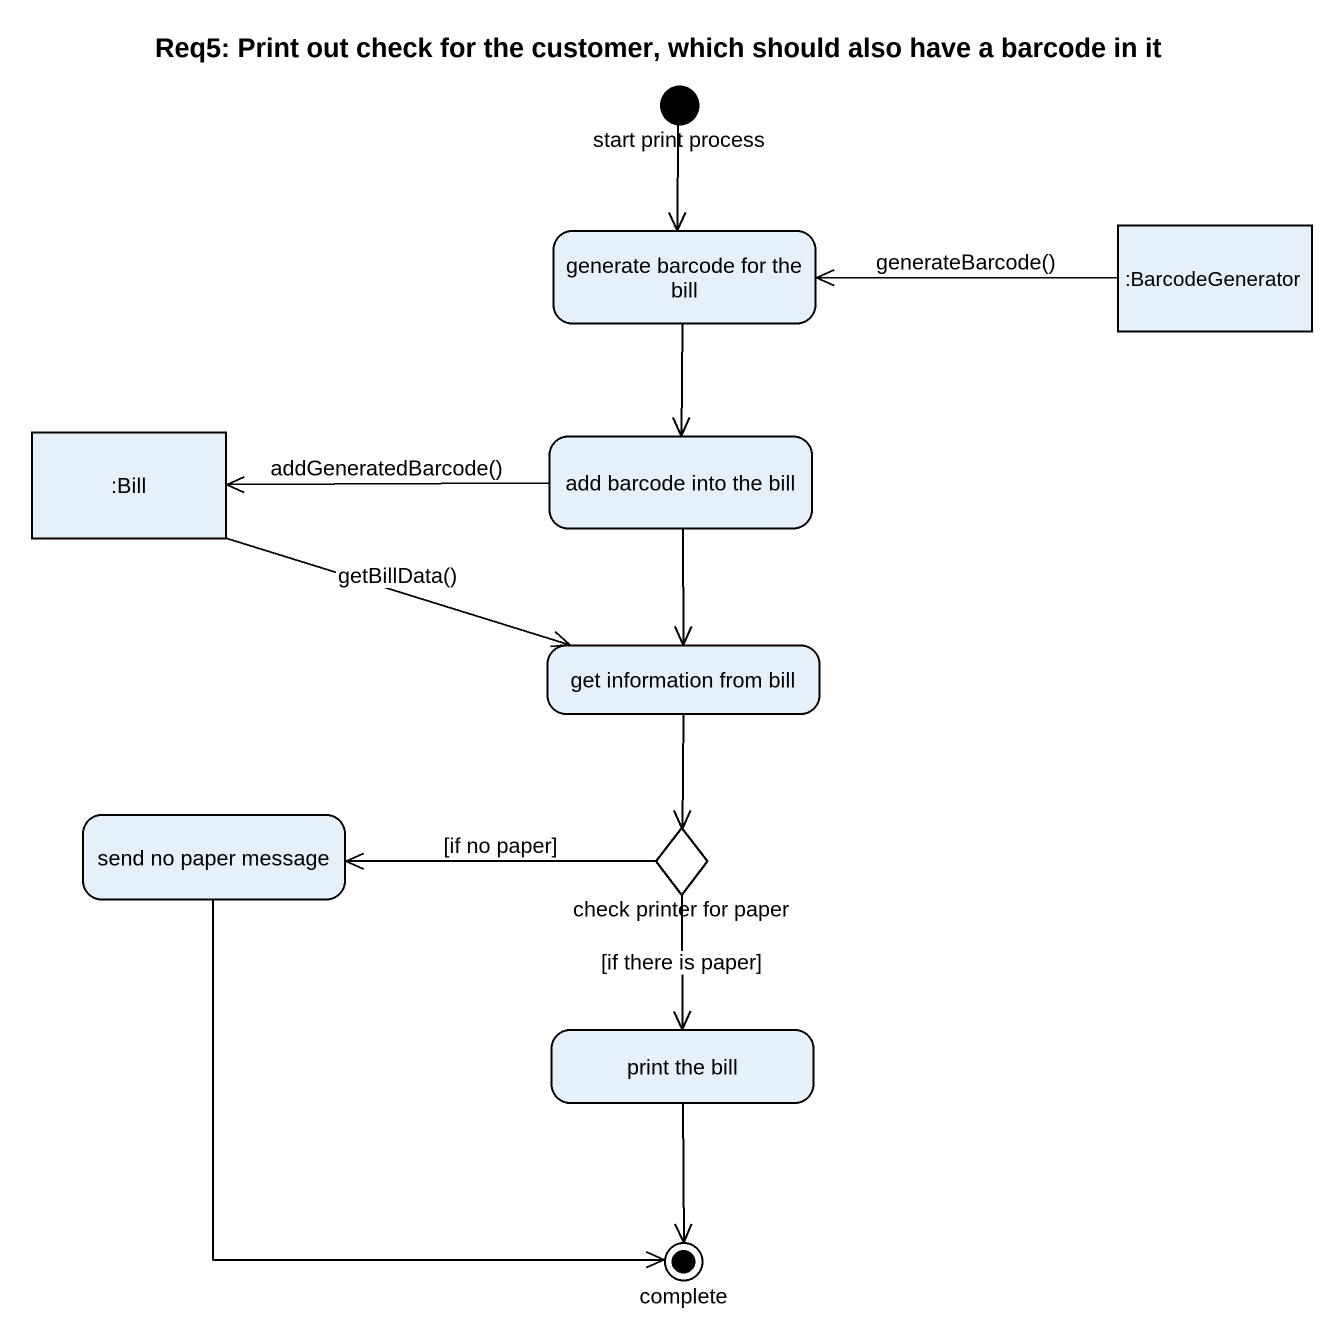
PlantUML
@startuml
title Req5: Print out check for the customer, which should also have a barcode in it
hide empty description
state "start print process" as start_print_process <<start>>
state "generate barcode for the bill" as generate_barcode_for_the
state ":BarcodeGenerator" as BarcodeGenerator <<object>>
state ":Bill" as Bill <<object>>
state "add barcode into the bill" as add_barcode_into_the_bill
state "get information from bill" as get_information_from_bill
state "send no paper message" as send_no_paper_message
state "check printer for paper" as check_printer_for_paper <<choice>>
state "print the bill" as print_the_bill
state complete <<end>>
start_print_process --> generate_barcode_for_the
generate_barcode_for_the --> add_barcode_into_the_bill
BarcodeGenerator -left-> generate_barcode_for_the : generateBarcode()
Bill -right-> get_information_from_bill : getBillData()
add_barcode_into_the_bill -left-> Bill : addGeneratedBarcode()
add_barcode_into_the_bill --> get_information_from_bill
get_information_from_bill --> check_printer_for_paper
send_no_paper_message --> complete
check_printer_for_paper -left-> send_no_paper_message : [if no paper]
check_printer_for_paper --> print_the_bill : [if there is paper]
print_the_bill --> complete
@enduml
